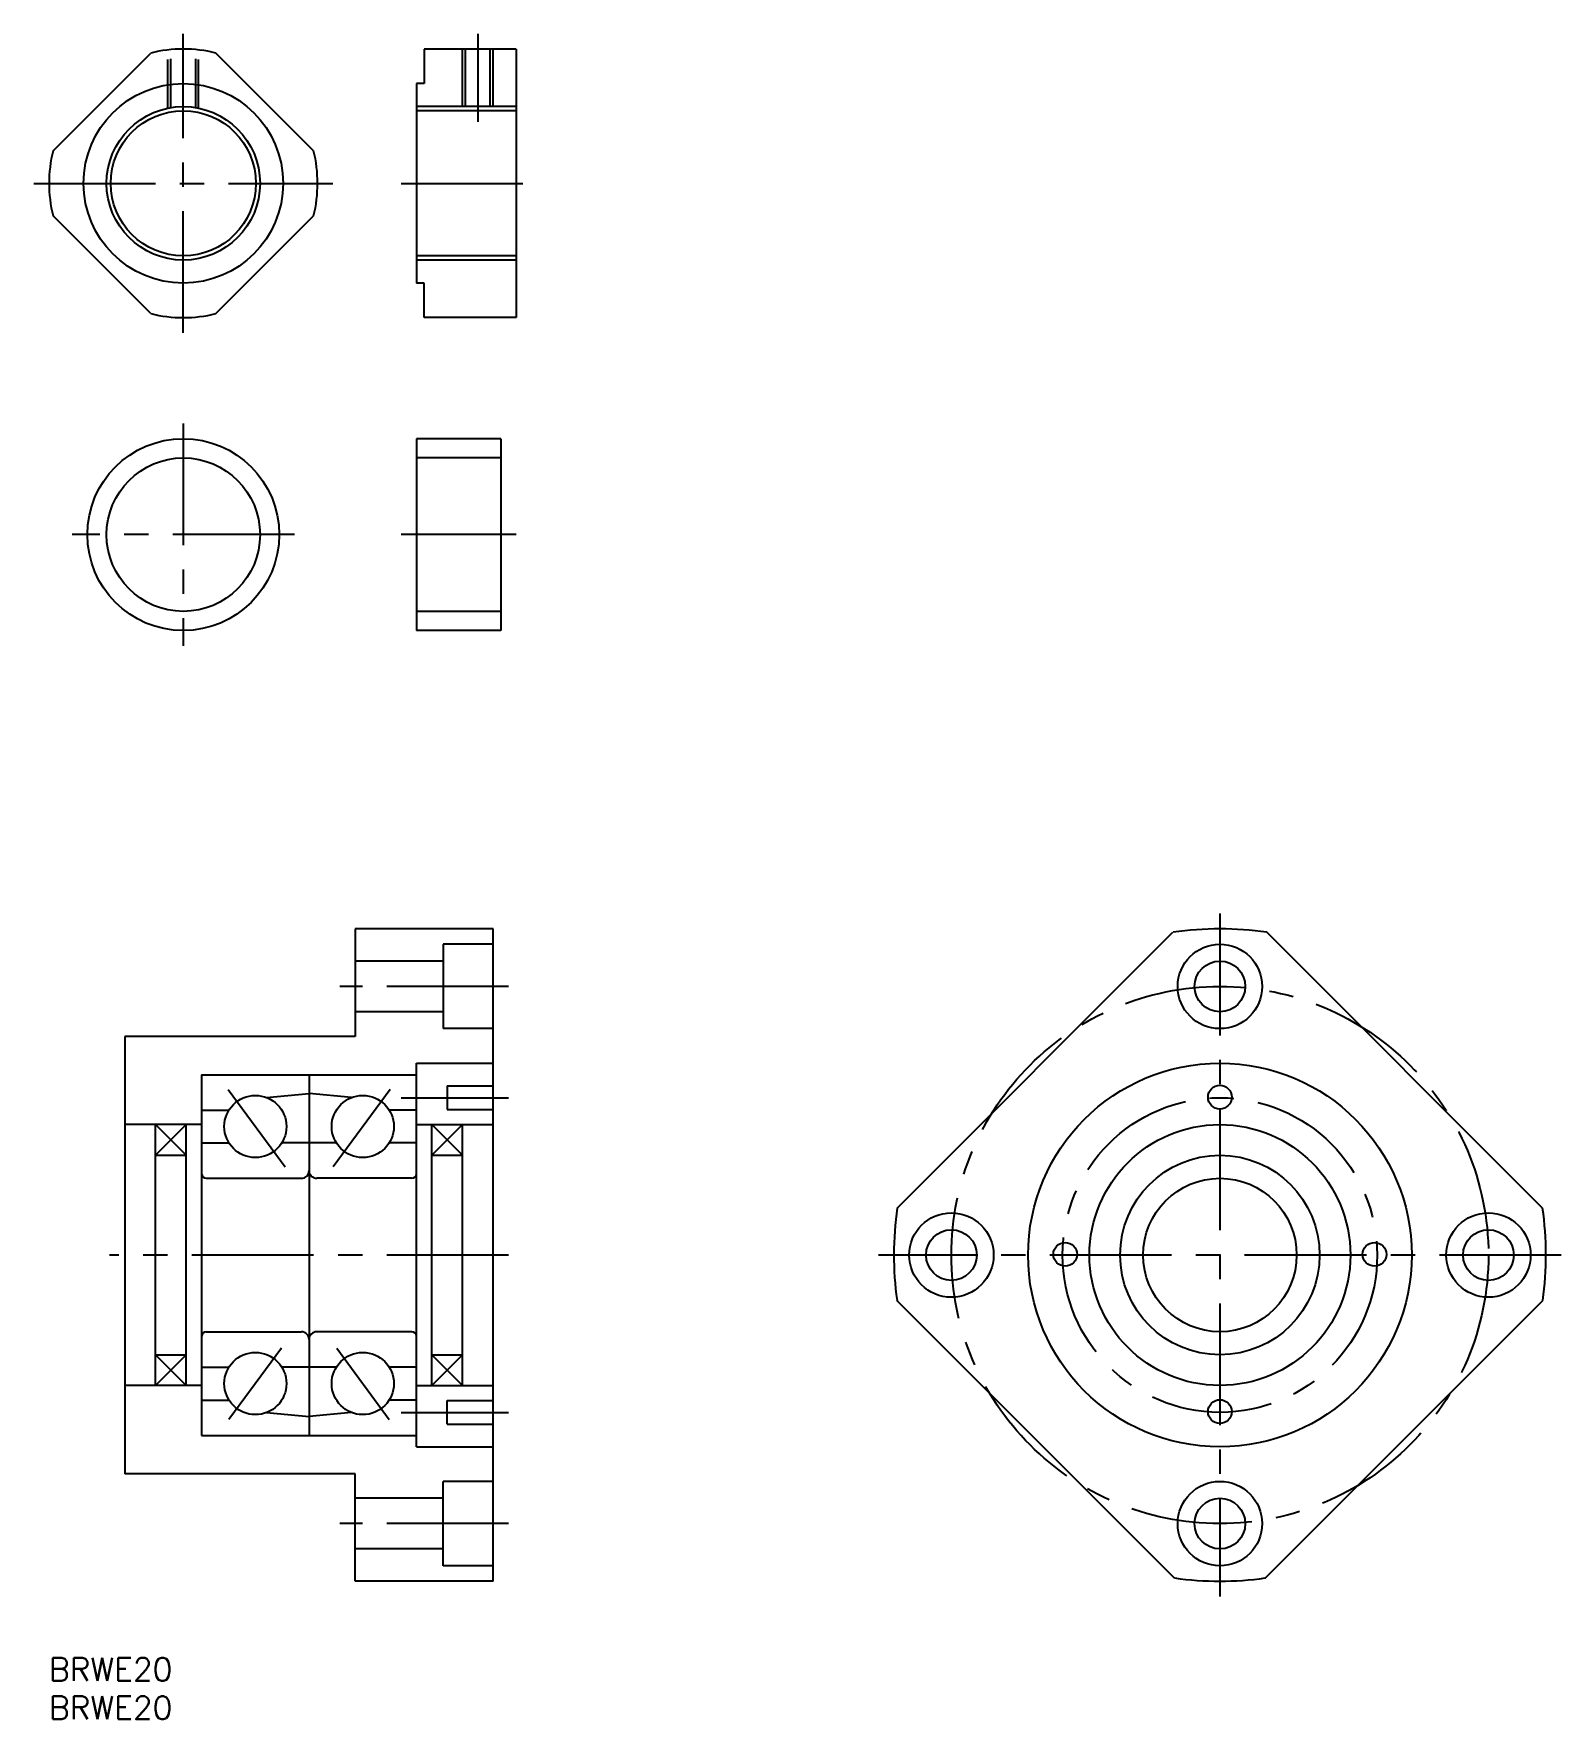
# Model space of a CAD drawing. Extents: x -2 to 197, y -8 to 212.
import ezdxf

# ---------------------------------------------------------------- set-up
doc = ezdxf.new("R2010")
doc.units = 0
doc.header["$LTSCALE"] = 0.5
doc.linetypes.add('CENTER', pattern=[50.8, 31.75, -6.35, 6.35, -6.35])
doc.linetypes.add('DASHED', pattern=[19.05, 12.7, -6.35])
for name, color, linetype in [('MSM_CENTER', 1, 'CENTER'), ('MSM_CONTINUOUS', 7, 'CONTINUOUS'), ('MSM_DASHED', 4, 'DASHED'), ('MSM_NARROW', 5, 'CONTINUOUS'), ('MSM_PART_NUMBER', 7, 'CONTINUOUS')]:
    doc.layers.add(name, color=color, linetype=linetype)
doc.styles.get("Standard").update_dxf_attribs({"font": 'txt.shx', "height": 3, "bigfont": 'bigfont.shx'})

# ---------------------------------------------------------------- blocks, each defined once
blk = doc.blocks.new('*U6')
at = {"layer": 'MSM_PART_NUMBER'}
blk.add_text('BRWE20', height=3, dxfattribs=at).set_placement((0, -3))
blk = doc.blocks.new('*U7')
at = {"layer": 'MSM_PART_NUMBER'}
blk.add_text('BRWE20', height=3, dxfattribs=at).set_placement((0, -8))

msp = doc.modelspace()

# ---------------------------------------------------------------- linework, layer by layer
at = {"layer": 'MSM_CENTER'}
for p, q in [((17.5, 172.66), (17.5, 211.66)), ((55.89, 211.66), (55.89, 200.16)), ((-2, 192.16), (37, 192.16)), ((45.89, 192.16), (62.89, 192.16)), ((17.5, 160.88), (17.5, 131.88)), ((32, 146.38), (3, 146.38)), ((60.89, 146.38), (45.89, 146.38)), ((152.61, 97), (152.61, 8)), ((59.89, 87.5), (37.89, 87.5)), ((23.34, 74.09), (30.76, 63.98)), ((44.45, 74.09), (37.02, 63.98)), ((45.89, 73), (59.89, 73)), ((59.89, 52.5), (7.89, 52.5)), ((197.11, 52.5), (108.11, 52.5)), ((30.29, 40.37), (23.45, 31.07)), ((37.5, 40.37), (44.33, 31.07)), ((45.89, 32), (59.89, 32)), ((59.89, 17.5), (37.89, 17.5))]:
    msp.add_line(p, q, dxfattribs=at)
for radius in [35, 20.5]:
    msp.add_circle((152.61, 52.5), radius, dxfattribs=at)
at = {"layer": 'MSM_CONTINUOUS'}
for p, q in [((0.52, 196.39), (13.27, 209.14)), ((34.48, 196.39), (21.73, 209.14)), ((48.89, 209.66), (48.89, 205.16)), ((60.89, 209.66), (48.89, 209.66)), ((54.27, 202.16), (54.27, 209.66)), ((57.51, 202.16), (57.51, 209.66)), ((60.89, 209.66), (60.89, 174.66)), ((47.89, 205.16), (47.89, 179.16)), ((48.89, 205.16), (47.89, 205.16)), ((60.89, 201.62), (47.89, 201.62)), ((13.27, 175.18), (0.52, 187.93)), ((21.73, 175.18), (34.48, 187.93)), ((60.89, 182.7), (47.89, 182.7)), ((48.89, 179.16), (47.89, 179.16)), ((48.89, 174.66), (48.89, 179.16)), ((60.89, 174.66), (48.89, 174.66)), ((47.89, 158.88), (47.89, 133.88)), ((58.89, 158.88), (47.89, 158.88)), ((58.89, 158.88), (58.89, 133.88)), ((58.89, 156.38), (47.89, 156.38)), ((58.89, 136.38), (47.89, 136.38)), ((58.89, 133.88), (47.89, 133.88)), ((57.89, 95), (39.89, 95)), ((39.89, 95), (39.89, 81)), ((57.89, 10), (57.89, 95)), ((110.55, 58.61), (146.49, 94.56)), ((194.66, 58.61), (158.72, 94.56)), ((51.39, 93), (51.39, 82)), ((57.89, 93), (51.39, 93)), ((51.39, 90.8), (39.89, 90.8)), ((51.39, 84.2), (39.89, 84.2)), ((57.89, 82), (51.39, 82)), ((39.89, 81), (9.89, 81)), ((9.89, 81), (9.89, 24)), ((47.89, 77.5), (57.89, 77.5)), ((47.89, 27.5), (47.89, 77.5)), ((19.89, 76), (47.89, 76)), ((19.89, 76), (19.89, 29)), ((33.89, 76), (33.89, 29)), ((28.35, 73.03), (33.89, 73.55)), ((39.44, 73.03), (33.89, 73.55)), ((51.89, 74.55), (51.89, 71.45)), ((51.89, 74.55), (57.89, 74.55)), ((19.89, 71.4), (23.46, 71.4)), ((47.89, 71.4), (44.33, 71.4)), ((51.89, 71.45), (57.89, 71.45)), ((19.89, 69.5), (9.89, 69.5)), ((13.89, 35.5), (13.89, 69.5)), ((17.89, 35.5), (17.89, 69.5)), ((47.89, 69.5), (57.89, 69.5)), ((49.89, 35.5), (49.89, 69.5)), ((53.89, 35.5), (53.89, 69.5)), ((19.89, 67.1), (23.46, 67.1)), ((37.46, 67.1), (30.33, 67.1)), ((47.89, 67.1), (44.33, 67.1)), ((13.89, 65.5), (17.89, 65.5)), ((49.89, 65.5), (53.89, 65.5)), ((20.49, 62.5), (32.89, 62.5)), ((47.29, 62.5), (34.89, 62.5)), ((146.7, 10.41), (110.52, 46.59)), ((158.5, 10.4), (194.69, 46.59)), ((20.49, 42.5), (32.89, 42.5)), ((47.29, 42.5), (34.89, 42.5)), ((13.89, 39.5), (17.89, 39.5)), ((19.89, 37.9), (23.46, 37.9)), ((37.46, 37.9), (30.33, 37.9)), ((47.89, 37.9), (44.33, 37.9)), ((49.89, 39.5), (53.89, 39.5)), ((19.89, 35.5), (9.89, 35.5)), ((47.89, 35.5), (57.89, 35.5)), ((19.89, 33.6), (23.46, 33.6)), ((47.89, 33.6), (44.33, 33.6)), ((51.89, 30.45), (51.89, 33.55)), ((51.89, 33.55), (57.89, 33.55)), ((28.35, 31.97), (33.89, 31.45)), ((39.44, 31.97), (33.89, 31.45)), ((19.89, 29), (47.89, 29)), ((51.89, 30.45), (57.89, 30.45)), ((47.89, 27.5), (57.89, 27.5)), ((39.89, 24), (9.89, 24)), ((39.89, 10), (39.89, 24)), ((51.39, 12), (51.39, 23)), ((57.89, 23), (51.39, 23)), ((51.39, 20.8), (39.89, 20.8)), ((51.39, 14.2), (39.89, 14.2)), ((57.89, 12), (51.39, 12)), ((57.89, 10), (39.89, 10))]:
    msp.add_line(p, q, dxfattribs=at)
for centre, radius in [((17.5, 192.16), 13), ((17.5, 192.16), 9.46), ((17.5, 146.38), 12.5), ((17.5, 146.38), 10), ((152.61, 87.5), 5.5), ((152.61, 87.5), 3.3), ((152.61, 52.5), 25), ((26.89, 69.25), 4.05), ((40.89, 69.25), 4.05), ((152.61, 73.08), 1.55), ((152.61, 52.5), 17), ((152.61, 52.5), 13), ((152.61, 52.5), 10), ((117.61, 52.5), 5.5), ((187.61, 52.5), 5.5), ((117.61, 52.5), 3.3), ((187.61, 52.5), 3.3), ((132.45, 52.59), 1.55), ((172.76, 52.59), 1.55), ((26.89, 35.75), 4.05), ((40.89, 35.75), 4.05), ((152.61, 32.09), 1.55), ((152.61, 17.5), 5.5), ((152.61, 17.5), 3.3)]:
    msp.add_circle(centre, radius, dxfattribs=at)
for centre, radius, start, end in [((17.5, 192.16), 17.5, 76.0027, 103.9973), ((17.5, 192.16), 17.5, 166.0027, 193.9973), ((17.5, 192.16), 17.5, 346.0027, 13.9973), ((17.5, 192.16), 17.5, 256.0027, 283.9973), ((152.61, 52.5), 42.5, 81.7302, 98.2698), ((20.49, 63.1), 0.6, 180, 270), ((32.89, 63.5), 1, 270, 0), ((34.89, 63.5), 1, 180, 270), ((47.29, 63.1), 0.6, 270, 0), ((152.61, 52.5), 42.5, 171.7302, 187.9908), ((152.61, 52.5), 42.5, 352.0092, 8.2698), ((20.49, 41.9), 0.6, 90, 180), ((32.89, 41.5), 1, 0, 90), ((34.89, 41.5), 1, 90, 180), ((47.29, 41.9), 0.6, 0, 90), ((152.61, 52.5), 42.5, 262.0092, 277.9908)]:
    msp.add_arc(centre, radius, start, end, dxfattribs=at)
at = {"layer": 'MSM_DASHED'}
for p, q in [((15.5, 201.96), (15.5, 209.54)), ((15.88, 202.03), (15.88, 209.58)), ((19.12, 202.03), (19.12, 209.58)), ((19.5, 201.96), (19.5, 209.54))]:
    msp.add_line(p, q, dxfattribs=at)
at = {"layer": 'MSM_NARROW'}
for p, q in [((53.89, 202.16), (53.89, 209.66)), ((57.89, 202.16), (57.89, 209.66)), ((60.89, 202.16), (47.89, 202.16)), ((60.89, 182.16), (47.89, 182.16)), ((17.89, 69.5), (13.89, 65.5)), ((13.89, 69.5), (17.89, 65.5)), ((53.89, 69.5), (49.89, 65.5)), ((49.89, 69.5), (53.89, 65.5)), ((17.89, 35.5), (13.89, 39.5)), ((13.89, 35.5), (17.89, 39.5)), ((53.89, 35.5), (49.89, 39.5)), ((49.89, 35.5), (53.89, 39.5))]:
    msp.add_line(p, q, dxfattribs=at)
msp.add_circle((17.5, 192.16), 10, dxfattribs=at)

# ---------------------------------------------------------------- block references
at = {"layer": 'MSM_CONTINUOUS'}
for name in ['*U6', '*U7']:
    msp.add_blockref(name, (0, 0), dxfattribs=at)

doc.saveas('drawing.dxf')
